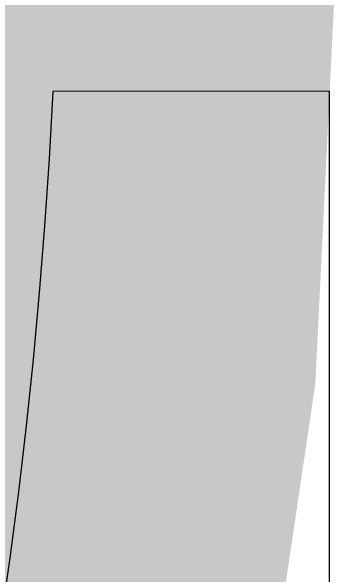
# Model space of a CAD drawing. Header units: inches. Extents: x -2 to 289, y -4 to 187.
# Drawn here: x 137.9164 to 138.0649, y 16.1642 to 16.417 of the extents above; entities that cross this region are included whole.
import ezdxf

# ---------------------------------------------------------------- set-up
doc = ezdxf.new("R2010")
doc.units = ezdxf.units.IN
doc.layers.add('Top Overlay', color=2, linetype='Continuous')

msp = doc.modelspace()

# ---------------------------------------------------------------- linework, layer by layer
at = {"layer": 'Top Overlay'}
for p, q in [((138.05889, 16.3813), (137.93496, 16.38116)), ((138.05889, 14.35237), (138.05889, 16.3813))]:
    msp.add_line(p, q, dxfattribs=at)
for points, const_width in [([(137.93789, 16.5, 1), (133.09412, 16.5, 1)], 0.254), ([(137.87439, 16.5, 1), (138.00139, 16.5, 1)], 0.127)]:
    msp.add_lwpolyline(points, format="xyb", close=True, dxfattribs=dict(at, const_width=const_width))
at = {"layer": 'Top Overlay', "extrusion": (0, 0, -1)}
msp.add_arc((-135.51599, 16.5), 2.42189, 182.81259, 269.99983, dxfattribs=at)

doc.saveas('drawing.dxf')
